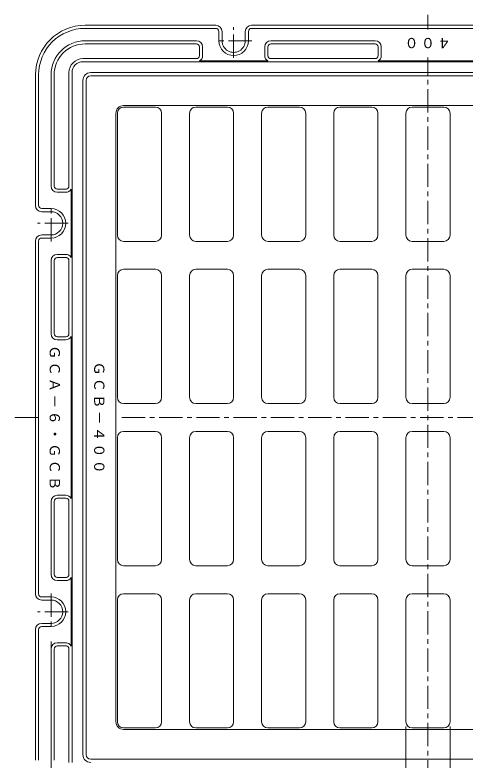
# Model space of a CAD drawing. Units: millimetres, scale not verified. Extents: x -535 to 527, y -404 to 403.
# Drawn here: x -535.4 to -245.8, y -117.8 to 361.8 of the extents above; entities that cross this region are included whole.
import ezdxf

# ---------------------------------------------------------------- set-up
doc = ezdxf.new("R2010")
doc.units = ezdxf.units.MM
doc.header["$LTSCALE"] = 3
doc.linetypes.add('CHAIN1', pattern=[8, 5, -1, 1, -1])
for name, color, linetype, lineweight in [('0-0', 3, 'Continuous', 18), ('0-1', 2, 'Continuous', 18), ('0-4', 7, 'Continuous', 18)]:
    doc.layers.add(name, color=color, linetype=linetype, lineweight=lineweight)
doc.styles.add('ＭＳ ゴシック', font='')
doc.styles.get('ＭＳ ゴシック').set_extended_font_data('MS Gothic')

msp = doc.modelspace()

# ---------------------------------------------------------------- linework, layer by layer
at = {"layer": '0-0', "linetype": 'CHAIN1'}
for p, q in [((-269.663, 352.375), (-269.663, 361.842)), ((-269.663, -156.914), (-269.663, 334.343)), ((-535.419, 102.689), (-518.744, 102.689)), ((-466.677, 102.689), (-79.254, 102.689))]:
    msp.add_line(p, q, dxfattribs=at)
at = {"layer": '0-0'}
for p, q in [((-52.663, 322.689), (-486.663, 322.689)), ((-489.663, 319.689), (-489.663, -114.311)), ((-73.863, 303.489), (-465.463, 303.489)), ((-465.463, 302.489), (-445.063, 302.489)), ((-419.063, 302.489), (-398.663, 302.489)), ((-372.663, 302.489), (-352.263, 302.489)), ((-326.263, 302.489), (-305.863, 302.489)), ((-259.463, 302.489), (-279.863, 302.489)), ((-470.463, 298.489), (-470.463, -93.111)), ((-469.463, 220.089), (-469.463, 298.489)), ((-441.063, 220.089), (-441.063, 298.489)), ((-423.063, 220.089), (-423.063, 298.489)), ((-394.663, 220.089), (-394.663, 298.489)), ((-376.663, 220.089), (-376.663, 298.489)), ((-348.263, 220.089), (-348.263, 298.489)), ((-330.263, 220.089), (-330.263, 298.489)), ((-301.863, 220.089), (-301.863, 298.489)), ((-283.863, 220.089), (-283.863, 298.489)), ((-255.463, 220.089), (-255.463, 298.489)), ((-465.463, 216.089), (-445.063, 216.089)), ((-419.063, 216.089), (-398.663, 216.089)), ((-372.663, 216.089), (-352.263, 216.089)), ((-326.263, 216.089), (-305.863, 216.089)), ((-259.463, 216.089), (-279.863, 216.089)), ((-465.463, 198.089), (-445.063, 198.089)), ((-419.063, 198.089), (-398.663, 198.089)), ((-372.663, 198.089), (-352.263, 198.089)), ((-326.263, 198.089), (-305.863, 198.089)), ((-259.463, 198.089), (-279.863, 198.089)), ((-469.463, 115.689), (-469.463, 194.089)), ((-441.063, 115.689), (-441.063, 194.089)), ((-423.063, 115.689), (-423.063, 194.089)), ((-394.663, 115.689), (-394.663, 194.089)), ((-376.663, 115.689), (-376.663, 194.089)), ((-348.263, 115.689), (-348.263, 194.089)), ((-330.263, 115.689), (-330.263, 194.089)), ((-301.863, 115.689), (-301.863, 194.089)), ((-283.863, 115.689), (-283.863, 194.089)), ((-255.463, 115.689), (-255.463, 194.089)), ((-465.463, 111.689), (-445.063, 111.689)), ((-419.063, 111.689), (-398.663, 111.689)), ((-372.663, 111.689), (-352.263, 111.689)), ((-326.263, 111.689), (-305.863, 111.689)), ((-259.463, 111.689), (-279.863, 111.689)), ((-465.463, 93.689), (-445.063, 93.689)), ((-419.063, 93.689), (-398.663, 93.689)), ((-372.663, 93.689), (-352.263, 93.689)), ((-326.263, 93.689), (-305.863, 93.689)), ((-259.463, 93.689), (-279.863, 93.689)), ((-469.463, 89.689), (-469.463, 11.289)), ((-441.063, 89.689), (-441.063, 11.289)), ((-423.063, 89.689), (-423.063, 11.289)), ((-394.663, 89.689), (-394.663, 11.289)), ((-376.663, 89.689), (-376.663, 11.289)), ((-348.263, 89.689), (-348.263, 11.289)), ((-330.263, 89.689), (-330.263, 11.289)), ((-301.863, 89.689), (-301.863, 11.289)), ((-283.863, 89.689), (-283.863, 11.289)), ((-255.463, 89.689), (-255.463, 11.289)), ((-465.463, 7.289), (-445.063, 7.289)), ((-419.063, 7.289), (-398.663, 7.289)), ((-372.663, 7.289), (-352.263, 7.289)), ((-326.263, 7.289), (-305.863, 7.289)), ((-259.463, 7.289), (-279.863, 7.289)), ((-465.463, -10.711), (-445.063, -10.711)), ((-419.063, -10.711), (-398.663, -10.711)), ((-372.663, -10.711), (-352.263, -10.711)), ((-326.263, -10.711), (-305.863, -10.711)), ((-259.463, -10.711), (-279.863, -10.711)), ((-469.463, -14.711), (-469.463, -93.111)), ((-441.063, -14.711), (-441.063, -93.111)), ((-423.063, -14.711), (-423.063, -93.111)), ((-394.663, -14.711), (-394.663, -93.111)), ((-376.663, -14.711), (-376.663, -93.111)), ((-348.263, -14.711), (-348.263, -93.111)), ((-330.263, -14.711), (-330.263, -93.111)), ((-301.863, -14.711), (-301.863, -93.111)), ((-283.863, -14.711), (-283.863, -93.111)), ((-255.463, -14.711), (-255.463, -93.111)), ((-465.463, -97.111), (-445.063, -97.111)), ((-73.863, -98.111), (-465.463, -98.111)), ((-419.063, -97.111), (-398.663, -97.111)), ((-372.663, -97.111), (-352.263, -97.111)), ((-326.263, -97.111), (-305.863, -97.111)), ((-259.463, -97.111), (-279.863, -97.111)), ((-52.663, -117.311), (-486.663, -117.311))]:
    msp.add_line(p, q, dxfattribs=at)
for centre, radius, start, end in [((-486.663, 319.689), 3, 90, 180), ((-465.463, 298.489), 5, 90, 180), ((-465.463, 298.489), 4, 90, 180), ((-445.063, 298.489), 4, 0, 90), ((-419.063, 298.489), 4, 90, 180), ((-398.663, 298.489), 4, 0, 90), ((-372.663, 298.489), 4, 90, 180), ((-352.263, 298.489), 4, 0, 90), ((-326.263, 298.489), 4, 90, 180), ((-305.863, 298.489), 4, 0, 90), ((-279.863, 298.489), 4, 90, 180), ((-259.463, 298.489), 4, 0, 90), ((-465.463, 220.089), 4, 180, 270), ((-445.063, 220.089), 4, 270, 0), ((-419.063, 220.089), 4, 180, 270), ((-398.663, 220.089), 4, 270, 0), ((-372.663, 220.089), 4, 180, 270), ((-352.263, 220.089), 4, 270, 0), ((-326.263, 220.089), 4, 180, 270), ((-305.863, 220.089), 4, 270, 0), ((-279.863, 220.089), 4, 180, 270), ((-259.463, 220.089), 4, 270, 0), ((-465.463, 194.089), 4, 90, 180), ((-445.063, 194.089), 4, 0, 90), ((-419.063, 194.089), 4, 90, 180), ((-398.663, 194.089), 4, 0, 90), ((-372.663, 194.089), 4, 90, 180), ((-352.263, 194.089), 4, 0, 90), ((-326.263, 194.089), 4, 90, 180), ((-305.863, 194.089), 4, 0, 90), ((-279.863, 194.089), 4, 90, 180), ((-259.463, 194.089), 4, 0, 90), ((-465.463, 115.689), 4, 180, 270), ((-445.063, 115.689), 4, 270, 0), ((-419.063, 115.689), 4, 180, 270), ((-398.663, 115.689), 4, 270, 0), ((-372.663, 115.689), 4, 180, 270), ((-352.263, 115.689), 4, 270, 0), ((-326.263, 115.689), 4, 180, 270), ((-305.863, 115.689), 4, 270, 0), ((-279.863, 115.689), 4, 180, 270), ((-259.463, 115.689), 4, 270, 0), ((-465.463, 89.689), 4, 90, 180), ((-445.063, 89.689), 4, 0, 90), ((-419.063, 89.689), 4, 90, 180), ((-398.663, 89.689), 4, 0, 90), ((-372.663, 89.689), 4, 90, 180), ((-352.263, 89.689), 4, 0, 90), ((-326.263, 89.689), 4, 90, 180), ((-305.863, 89.689), 4, 0, 90), ((-279.863, 89.689), 4, 90, 180), ((-259.463, 89.689), 4, 0, 90), ((-465.463, 11.289), 4, 180, 270), ((-445.063, 11.289), 4, 270, 0), ((-419.063, 11.289), 4, 180, 270), ((-398.663, 11.289), 4, 270, 0), ((-372.663, 11.289), 4, 180, 270), ((-352.263, 11.289), 4, 270, 0), ((-326.263, 11.289), 4, 180, 270), ((-305.863, 11.289), 4, 270, 0), ((-279.863, 11.289), 4, 180, 270), ((-259.463, 11.289), 4, 270, 0), ((-465.463, -14.711), 4, 90, 180), ((-445.063, -14.711), 4, 0, 90), ((-419.063, -14.711), 4, 90, 180), ((-398.663, -14.711), 4, 0, 90), ((-372.663, -14.711), 4, 90, 180), ((-352.263, -14.711), 4, 0, 90), ((-326.263, -14.711), 4, 90, 180), ((-305.863, -14.711), 4, 0, 90), ((-279.863, -14.711), 4, 90, 180), ((-259.463, -14.711), 4, 0, 90), ((-465.463, -93.111), 5, 180, 270), ((-465.463, -93.111), 4, 180, 270), ((-445.063, -93.111), 4, 270, 0), ((-419.063, -93.111), 4, 180, 270), ((-398.663, -93.111), 4, 270, 0), ((-372.663, -93.111), 4, 180, 270), ((-352.263, -93.111), 4, 270, 0), ((-326.263, -93.111), 4, 180, 270), ((-305.863, -93.111), 4, 270, 0), ((-279.863, -93.111), 4, 180, 270), ((-259.463, -93.111), 4, 270, 0), ((-486.663, -114.311), 3, 180, 270)]:
    msp.add_arc(centre, radius, start, end, dxfattribs=at)
at = {"layer": '0-1'}
for p, q in [((-406.163, 355.189), (-490.163, 355.189)), ((-156.163, 355.189), (-383.163, 355.189)), ((-406.163, 353.189), (-490.163, 353.189)), ((-404.163, 351.189), (-404.163, 345.189)), ((-402.163, 345.189), (-402.163, 351.189)), ((-387.163, 345.189), (-387.163, 351.189)), ((-385.163, 351.189), (-385.163, 345.189)), ((-156.163, 353.189), (-383.163, 353.189)), ((-418.663, 345.189), (-490.163, 345.189)), ((-490.163, 343.189), (-418.663, 343.189)), ((-416.663, 335.689), (-416.663, 341.189)), ((-414.663, 341.189), (-414.663, 335.689)), ((-374.663, 341.189), (-374.663, 335.189)), ((-372.663, 335.189), (-372.663, 341.189)), ((-303.663, 345.189), (-370.663, 345.189)), ((-370.663, 343.189), (-303.663, 343.189)), ((-301.663, 335.689), (-301.663, 341.189)), ((-299.663, 335.689), (-299.663, 341.189)), ((-418.663, 333.689), (-491.663, 333.689)), ((-491.663, 331.689), (-47.663, 331.689)), ((-416.726, 332.189), (-372.599, 332.189)), ((-303.663, 333.689), (-370.663, 333.689)), ((-301.727, 332.189), (-237.599, 332.189)), ((-522.163, 239.189), (-522.163, 323.189)), ((-520.163, 239.189), (-520.163, 323.189)), ((-512.163, 251.689), (-512.163, 323.189)), ((-510.163, 323.189), (-510.163, 251.689)), ((-500.663, 251.689), (-500.663, 324.689)), ((-498.663, 324.689), (-498.663, 102.689)), ((-52.663, 324.689), (-486.663, 324.689)), ((-491.663, 319.689), (-491.663, -114.311)), ((-502.163, 249.689), (-508.163, 249.689)), ((-499.163, 249.753), (-499.163, 205.626)), ((-508.163, 247.689), (-502.163, 247.689)), ((-518.163, 237.189), (-512.163, 237.189)), ((-512.163, 235.189), (-518.163, 235.189)), ((-522.163, 102.689), (-522.163, 216.189)), ((-520.163, 102.689), (-520.163, 216.189)), ((-512.163, 220.189), (-518.163, 220.189)), ((-518.163, 218.189), (-512.163, 218.189)), ((-508.163, 207.689), (-502.163, 207.689)), ((-512.163, 156.689), (-512.163, 203.689)), ((-510.163, 203.689), (-510.163, 156.689)), ((-502.163, 205.689), (-508.163, 205.689)), ((-500.663, 203.689), (-500.663, 156.689)), ((-502.663, 154.689), (-508.163, 154.689)), ((-499.163, 50.625), (-499.163, 154.753)), ((-502.663, 152.689), (-508.163, 152.689)), ((-522.163, 102.689), (-522.163, -10.811)), ((-520.163, 102.689), (-520.163, -10.811)), ((-498.663, -119.311), (-498.663, 102.689)), ((-512.163, 48.689), (-512.163, 1.689)), ((-510.163, 1.689), (-510.163, 48.689)), ((-502.663, 52.689), (-508.163, 52.689)), ((-502.663, 50.689), (-508.163, 50.689)), ((-500.663, 1.689), (-500.663, 48.689)), ((-502.163, -0.311), (-508.163, -0.311)), ((-508.163, -2.311), (-502.163, -2.311)), ((-499.163, -44.374), (-499.163, -0.247)), ((-518.163, -12.811), (-512.163, -12.811)), ((-512.163, -14.811), (-518.163, -14.811)), ((-512.163, -29.811), (-518.163, -29.811)), ((-518.163, -31.811), (-512.163, -31.811)), ((-522.163, -33.811), (-522.163, -117.811)), ((-520.163, -33.811), (-520.163, -117.811)), ((-508.163, -42.311), (-502.163, -42.311)), ((-512.163, -46.311), (-512.163, -117.811)), ((-510.163, -117.811), (-510.163, -46.311)), ((-502.163, -44.311), (-508.163, -44.311)), ((-500.663, -46.311), (-500.663, -119.311))]:
    msp.add_line(p, q, dxfattribs=at)
at = {"layer": '0-1', "linetype": 'CHAIN1'}
for p, q in [((-394.663, 334.214), (-394.663, 353.949)), ((-382.91, 345.189), (-406.405, 345.189)), ((-512.163, 215.936), (-512.163, 239.431)), ((-501.188, 227.689), (-520.922, 227.689)), ((-512.163, -10.558), (-512.163, -34.053)), ((-501.188, -22.311), (-520.922, -22.311))]:
    msp.add_line(p, q, dxfattribs=at)
at = {"layer": '0-1'}
for centre, radius, start, end in [((-490.163, 323.189), 32, 90, 179.99991), ((-406.163, 351.189), 4, 0, 90), ((-383.163, 351.189), 4, 90, 180), ((-490.163, 323.189), 30, 90, 179.99989), ((-406.163, 351.189), 2, 359.99976, 90), ((-383.163, 351.189), 2, 90, 179.99976), ((-490.163, 323.189), 22, 90, 179.99986), ((-490.163, 323.189), 20, 90, 179.99988), ((-418.663, 341.189), 4, 0, 90), ((-418.663, 341.189), 2, 0, 90), ((-394.663, 345.189), 9.5, 179.99968, 359.99968), ((-394.663, 345.189), 7.5, 179.99966, 359.99966), ((-370.663, 341.189), 4, 90, 180), ((-370.663, 341.189), 2, 90, 180), ((-303.663, 341.189), 4, 0, 90), ((-303.663, 341.189), 2, 0, 90), ((-491.663, 324.689), 9, 90, 179.99994), ((-491.663, 324.689), 7, 90, 179.99986), ((-418.663, 335.689), 2, 270, 359.99976), ((-418.663, 335.689), 4, 298.95522, 0), ((-370.663, 335.689), 4, 180, 241.04478), ((-370.663, 335.689), 2, 180, 270), ((-303.663, 335.689), 2, 270, 0), ((-303.663, 335.689), 4, 298.95004, 0), ((-486.663, 319.689), 5, 90, 180), ((-508.163, 251.689), 4, 180, 270), ((-508.163, 251.689), 2, 180, 270), ((-502.663, 251.689), 2, 270, 0), ((-502.663, 251.689), 4, 270, 331.04478), ((-518.163, 239.189), 4, 180, 270), ((-518.163, 239.189), 2, 180, 270.00024), ((-512.163, 227.689), 9.5, 270.00011, 90.00011), ((-512.163, 227.689), 7.5, 270.00006, 90.00006), ((-518.163, 216.189), 4, 90, 180), ((-518.163, 216.189), 2, 90.00024, 180), ((-508.163, 203.689), 4, 90, 180), ((-502.663, 203.689), 4, 28.95522, 90), ((-508.163, 203.689), 2, 90, 180), ((-502.663, 203.689), 2, 0, 90), ((-508.163, 156.689), 4, 180, 270), ((-508.163, 156.689), 2, 180, 270), ((-502.663, 156.689), 2, 270, 0), ((-502.663, 156.689), 4, 270, 331.04996), ((-508.163, 48.689), 4, 90, 180), ((-508.163, 48.689), 2, 90, 180), ((-502.663, 48.689), 4, 28.95004, 90), ((-502.663, 48.689), 2, 0, 90), ((-508.163, 1.689), 4, 180, 270), ((-508.163, 1.689), 2, 180, 270), ((-502.663, 1.689), 2, 270, 0), ((-502.663, 1.689), 4, 270, 331.04478), ((-518.163, -10.811), 4, 180, 270), ((-518.163, -10.811), 2, 180, 269.99976), ((-512.163, -22.311), 9.5, 269.99989, 89.99989), ((-512.163, -22.311), 7.5, 269.99994, 89.99994), ((-518.163, -33.811), 4, 90, 180), ((-518.163, -33.811), 2, 89.99976, 180), ((-508.163, -46.311), 4, 90, 180), ((-502.663, -46.311), 4, 28.95522, 90), ((-508.163, -46.311), 2, 90, 180), ((-502.663, -46.311), 2, 0, 90), ((-486.663, -114.311), 5, 180, 270)]:
    msp.add_arc(centre, radius, start, end, dxfattribs=at)
at = {"layer": '0-4'}
for p, q in [((-512.163, -41.553), (-512.163, -240.711)), ((-283.863, -96.111), (-283.863, -180.711)), ((-255.463, -96.111), (-255.463, -180.711))]:
    msp.add_line(p, q, dxfattribs=at)

# ---------------------------------------------------------------- texts
at = {"layer": '0-0', "color": 7, "insert": (-484.563, 138.689), "char_height": 6.598, "attachment_point": 7, "rotation": 270, "style": 'ＭＳ ゴシック'}
msp.add_mtext('\\T1.17;ＧＣＢ－４００', dxfattribs=at)
at = {"layer": '0-1', "color": 7, "char_height": 6.598, "attachment_point": 7, "style": 'ＭＳ ゴシック'}
for s, insert, rotation in [('\\T1.17;４００', (-254.663, 347.132), 180), ('\\T1.17;ＧＣＡ－６・ＧＣＢ', (-513.168, 149.189), 270)]:
    msp.add_mtext(s, dxfattribs=dict(at, insert=insert, rotation=rotation))

doc.saveas('drawing.dxf')
